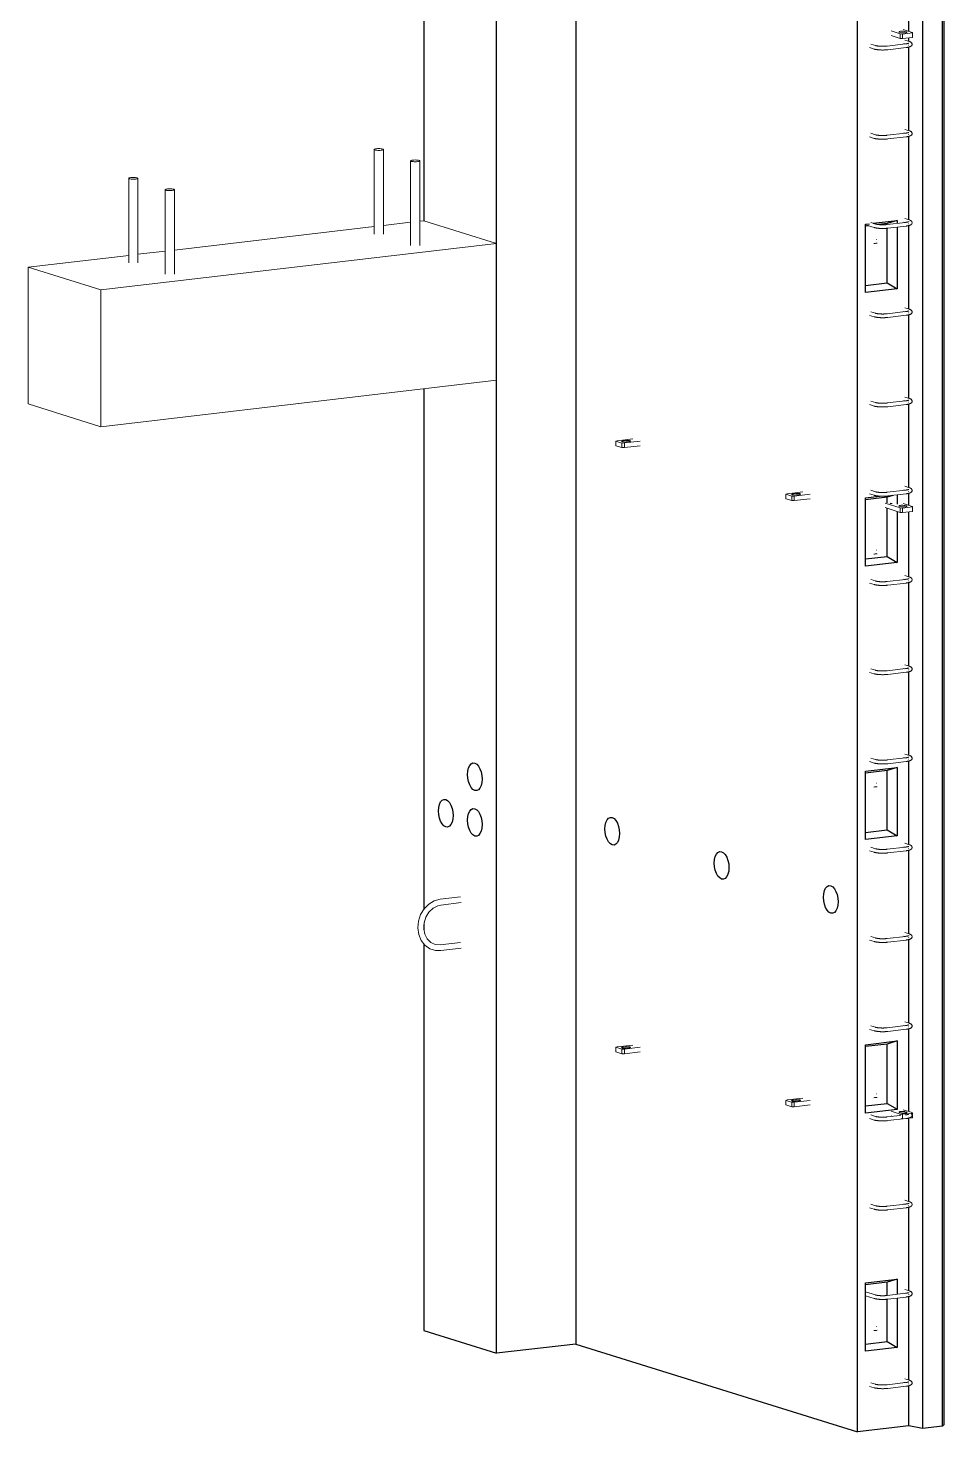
# Model space of a CAD drawing. Header units: millimetres. Extents: x -2992 to 7238, y -2699 to 18539.
# Drawn here: x 5266 to 7238, y -2699 to 324 of the extents above; entities that cross this region are included whole.
import ezdxf

# ---------------------------------------------------------------- set-up
doc = ezdxf.new("R2010")
doc.units = ezdxf.units.MM
for name, color, linetype, lineweight in [('A-GENM', 13, 'Continuous', 18), ('A-WALL', 113, 'Continuous', 25), ('S-BEAM', 12, 'Continuous', 18), ('S-RBAR', 171, 'Continuous', 18)]:
    doc.layers.add(name, color=color, linetype=linetype, lineweight=lineweight)

# ---------------------------------------------------------------- blocks, each defined once
blk = doc.blocks.new('Rebar Bar - Part 3166313199-431004-3D Ortho')
at = {"layer": 'S-RBAR'}
for p, q in [((19452.3, 2208.2), (19442.4, 2211.3)), ((19440, 2203.6), (19449.9, 2200.5))]:
    blk.add_line(p, q, dxfattribs=at)
blk = doc.blocks.new('Rebar Bar - Part 2227165887-431004-3D Ortho')
at = {"layer": 'S-RBAR'}
for points in [[(19452.3, 2208.2, 0), (19452.6, 2208.1, 0), (19453, 2208, 0), (19453.4, 2207.9, 0), (19453.8, 2207.8, 0), (19454.3, 2207.7, 0), (19454.8, 2207.6, 0), (19455.3, 2207.5, 0), (19455.9, 2207.4, 0), (19456.5, 2207.3, 0), (19457.1, 2207.2, 0), (19457.7, 2207.1, 0), (19458.3, 2207, 0), (19459, 2207, 0), (19459.6, 2206.9, 0), (19460.3, 2206.8, 0), (19461, 2206.8, 0), (19461.7, 2206.7, 0), (19462.5, 2206.7, 0), (19463.2, 2206.6, 0), (19463.9, 2206.6, 0), (19464.7, 2206.6, 0), (19465.4, 2206.6, 0), (19466.2, 2206.5, 0), (19467, 2206.5, 0), (19467.7, 2206.5, 0), (19468.5, 2206.5, 0), (19469.3, 2206.5, 0), (19470, 2206.5, 0), (19470.8, 2206.6, 0), (19471.6, 2206.6, 0), (19472.3, 2206.6, 0), (19473.1, 2206.6, 0), (19473.8, 2206.7, 0), (19474.5, 2206.7, 0), (19475.2, 2206.8, 0), (19475.9, 2206.8, 0), (19476.6, 2206.9, 0), (19477.3, 2207, 0), (19478, 2207, 0), (19478.1, 2207.1, 0)], [(19449.9, 2200.5, 0), (19450.4, 2200.4, 0), (19451, 2200.2, 0), (19451.5, 2200.1, 0), (19452.1, 2199.9, 0), (19452.7, 2199.8, 0), (19453.3, 2199.7, 0), (19454, 2199.6, 0), (19454.6, 2199.5, 0), (19455.3, 2199.4, 0), (19456, 2199.3, 0), (19456.7, 2199.2, 0), (19457.4, 2199.1, 0), (19458.1, 2199, 0), (19458.9, 2198.9, 0), (19459.6, 2198.9, 0), (19460.4, 2198.8, 0), (19461.2, 2198.7, 0), (19462, 2198.7, 0), (19462.8, 2198.7, 0), (19463.6, 2198.6, 0), (19464.4, 2198.6, 0), (19465.2, 2198.6, 0), (19466.1, 2198.5, 0), (19466.9, 2198.5, 0), (19467.7, 2198.5, 0), (19468.5, 2198.5, 0), (19469.4, 2198.5, 0), (19470.2, 2198.5, 0), (19471, 2198.6, 0), (19471.8, 2198.6, 0), (19472.7, 2198.6, 0), (19473.5, 2198.7, 0), (19474.3, 2198.7, 0), (19475.1, 2198.7, 0), (19475.9, 2198.8, 0), (19476.6, 2198.9, 0), (19477.4, 2198.9, 0), (19478.1, 2199, 0), (19478.9, 2199.1, 0), (19479.1, 2199.1, 0)]]:
    blk.add_polyline3d(points, dxfattribs=at)
blk = doc.blocks.new('Rebar Bar - Part 3241041724-431004-3D Ortho')
at = {"layer": 'S-RBAR'}
for p, q in [((19517.4, 2211.7), (19478.1, 2207.1)), ((19479.1, 2199.1), (19518.4, 2203.7))]:
    blk.add_line(p, q, dxfattribs=at)
blk = doc.blocks.new('Rebar Bar - Part 2227165887-V5-3D Ortho')
at = {"layer": 'S-RBAR'}
for points in [[(19524.5, 2021.1, 0), (19524.4, 2021, 0), (19524.3, 2021, 0), (19524.2, 2020.9, 0), (19524, 2020.8, 0), (19523.8, 2020.8, 0), (19523.5, 2020.7, 0), (19523.2, 2020.6, 0), (19522.8, 2020.5, 0), (19522.4, 2020.4, 0), (19522, 2020.3, 0), (19521.6, 2020.2, 0), (19521.1, 2020.1, 0), (19520.6, 2020, 0), (19520, 2019.9, 0), (19519.5, 2019.8, 0), (19518.9, 2019.7, 0), (19518.3, 2019.6, 0), (19517.7, 2019.5, 0), (19517.4, 2019.5, 0)], [(19525.7, 2024.6, 0), (19526.2, 2024.4, 0), (19526.7, 2024.3, 0), (19527.2, 2024.1, 0), (19527.6, 2023.9, 0), (19528.1, 2023.6, 0), (19528.5, 2023.4, 0), (19529, 2023.1, 0), (19529.5, 2022.8, 0), (19529.9, 2022.3, 0), (19530.4, 2021.8, 0), (19530.8, 2021.2, 0), (19531.2, 2020.4, 0), (19531.4, 2019.5, 0), (19531.4, 2018.5, 0), (19531.3, 2017.6, 0), (19531, 2016.7, 0), (19530.6, 2016, 0), (19530.1, 2015.5, 0), (19529.7, 2015, 0), (19529.2, 2014.6, 0), (19528.8, 2014.3, 0), (19528.3, 2014.1, 0), (19527.9, 2013.8, 0), (19527.4, 2013.6, 0), (19526.9, 2013.4, 0), (19526.5, 2013.2, 0), (19526, 2013, 0), (19525.4, 2012.9, 0), (19524.9, 2012.7, 0), (19524.4, 2012.6, 0), (19523.8, 2012.5, 0), (19523.2, 2012.3, 0), (19522.6, 2012.2, 0), (19522, 2012.1, 0), (19521.3, 2012, 0), (19520.7, 2011.9, 0), (19520, 2011.8, 0), (19519.3, 2011.7, 0), (19518.6, 2011.6, 0), (19518.4, 2011.5, 0)], [(19524.4, 2016.5, 0), (19524.3, 2016.6, 0), (19524.2, 2016.6, 0), (19524, 2016.7, 0)]]:
    blk.add_polyline3d(points, dxfattribs=at)
blk = doc.blocks.new('Rebar Bar - Part 3131074535-431004-3D Ortho')
at = {"layer": 'S-RBAR'}
for p, q in [((19513.4, 2212.2), (19515.8, 2211.5)), ((19525.7, 2216.8), (19515.8, 2219.9))]:
    blk.add_line(p, q, dxfattribs=at)
blk = doc.blocks.new('Rebar Bar - Part 3166313199-V9-3D Ortho')
at = {"layer": 'S-RBAR'}
for p, q in [((19433.2, -100.4), (19449.9, -105.6)), ((19452.3, -98), (19442.4, -94.9))]:
    blk.add_line(p, q, dxfattribs=at)
blk = doc.blocks.new('Rebar Bar - Part 2227165887-V4-3D Ortho')
at = {"layer": 'S-RBAR'}
for points in [[(19524.5, 2213.2, 0), (19524.4, 2213.2, 0), (19524.3, 2213.2, 0), (19524.2, 2213.1, 0), (19524, 2213, 0), (19523.8, 2212.9, 0), (19523.5, 2212.8, 0), (19523.2, 2212.7, 0), (19522.8, 2212.6, 0), (19522.4, 2212.5, 0), (19522, 2212.4, 0), (19521.6, 2212.3, 0), (19521.1, 2212.2, 0), (19520.6, 2212.1, 0), (19520, 2212, 0), (19519.5, 2211.9, 0), (19518.9, 2211.9, 0), (19518.3, 2211.8, 0), (19517.7, 2211.7, 0), (19517.4, 2211.7, 0)], [(19525.7, 2216.8, 0), (19526.2, 2216.6, 0), (19526.7, 2216.4, 0), (19527.2, 2216.3, 0), (19527.6, 2216, 0), (19528.1, 2215.8, 0), (19528.5, 2215.6, 0), (19529, 2215.3, 0), (19529.5, 2214.9, 0), (19529.9, 2214.5, 0), (19530.4, 2214, 0), (19530.8, 2213.4, 0), (19531.2, 2212.6, 0), (19531.4, 2211.7, 0), (19531.4, 2210.7, 0), (19531.3, 2209.8, 0), (19531, 2208.9, 0), (19530.6, 2208.2, 0), (19530.1, 2207.7, 0), (19529.7, 2207.2, 0), (19529.2, 2206.8, 0), (19528.8, 2206.5, 0), (19528.3, 2206.2, 0), (19527.9, 2206, 0), (19527.4, 2205.8, 0), (19526.9, 2205.6, 0), (19526.5, 2205.4, 0), (19526, 2205.2, 0), (19525.4, 2205.1, 0), (19524.9, 2204.9, 0), (19524.4, 2204.8, 0), (19523.8, 2204.6, 0), (19523.2, 2204.5, 0), (19522.6, 2204.4, 0), (19522, 2204.3, 0), (19521.3, 2204.1, 0), (19520.7, 2204, 0), (19520, 2203.9, 0), (19519.3, 2203.8, 0), (19518.6, 2203.8, 0), (19518.4, 2203.7, 0)], [(19524.4, 2208.7, 0), (19524.3, 2208.8, 0), (19524.2, 2208.8, 0), (19524, 2208.9, 0), (19523.9, 2208.9, 0)]]:
    blk.add_polyline3d(points, dxfattribs=at)
blk = doc.blocks.new('Rebar Bar - Part 3241041724-V10-3D Ortho')
at = {"layer": 'S-RBAR'}
for p, q in [((19505.7, -2017.6), (19478.1, -2020.9)), ((19479.1, -2028.8), (19518.4, -2024.2))]:
    blk.add_line(p, q, dxfattribs=at)
blk = doc.blocks.new('Rebar Bar - Part 2227165887-V11-3D Ortho')
at = {"layer": 'S-RBAR'}
for points in [[(19524.4, -2014.7, 0), (19524.3, -2014.8, 0), (19524.2, -2014.8, 0), (19524, -2014.9, 0), (19523.8, -2015, 0), (19523.5, -2015.1, 0), (19523.2, -2015.2, 0), (19522.8, -2015.3, 0), (19522.4, -2015.4, 0), (19522, -2015.5, 0), (19521.6, -2015.6, 0), (19521.1, -2015.7, 0), (19520.6, -2015.8, 0), (19520, -2015.9, 0), (19519.5, -2016, 0), (19518.9, -2016.1, 0), (19518.3, -2016.2, 0), (19517.7, -2016.2, 0), (19517.4, -2016.3, 0)], [(19529.5, -2013, 0), (19529.9, -2013.4, 0), (19530.4, -2013.9, 0), (19530.8, -2014.5, 0), (19531.2, -2015.3, 0), (19531.4, -2016.2, 0), (19531.4, -2017.2, 0), (19531.3, -2018.2, 0), (19531, -2019, 0), (19530.6, -2019.7, 0), (19530.1, -2020.3, 0), (19529.7, -2020.7, 0), (19529.2, -2021.1, 0), (19528.8, -2021.4, 0), (19528.3, -2021.7, 0), (19527.9, -2021.9, 0), (19527.4, -2022.2, 0), (19526.9, -2022.4, 0), (19526.5, -2022.5, 0), (19526, -2022.7, 0), (19525.4, -2022.9, 0), (19524.9, -2023, 0), (19524.4, -2023.2, 0), (19523.8, -2023.3, 0), (19523.2, -2023.4, 0), (19522.6, -2023.6, 0), (19522, -2023.7, 0), (19521.3, -2023.8, 0), (19520.7, -2023.9, 0), (19520, -2024, 0), (19519.3, -2024.1, 0), (19518.6, -2024.2, 0), (19518.4, -2024.2, 0)], [(19524.4, -2019.2, 0), (19524.3, -2019.2, 0), (19524.2, -2019.1, 0)]]:
    blk.add_polyline3d(points, dxfattribs=at)
blk = doc.blocks.new('Rebar Bar - Part 3166313199-V12-3D Ortho')
at = {"layer": 'S-RBAR'}
for p, q in [((19452.3, -2404.1), (19430.9, -2397.5)), ((19430.9, -2405.9), (19449.9, -2411.8))]:
    blk.add_line(p, q, dxfattribs=at)
blk = doc.blocks.new('Rebar Bar - Part 776176355-V13-3D Ortho')
at = {"layer": 'S-RBAR'}
blk.add_line((19455, 1039.3), (19455.3, 1039.3), dxfattribs=at)
blk.add_polyline3d([(19449.2, 1030.7, 0), (19450.6, 1030.8, 0), (19451.9, 1030.9, 0), (19453.3, 1031, 0), (19454.6, 1031.2, 0), (19455.9, 1031.3, 0), (19456.2, 1031.4, 0)], dxfattribs=at)
blk = doc.blocks.new('12_7Ø_ Lifting Insert_COLUMN - 12_9Ø Lifting insert-1653171-3D Ortho')
at = {"layer": 'A-GENM'}
for p, q in [((18558.8, -1546.7), (18514.9, -1551.9)), ((18516.4, -1564.5), (18560.3, -1559.3)), ((18558.8, -1644.9), (18514.9, -1650)), ((18516.4, -1662.7), (18560.3, -1657.5))]:
    blk.add_line(p, q, dxfattribs=at)
for points in [[(18514.9, -1551.9, 0), (18502.2, -1555.3, 0), (18490.4, -1562.3, 0), (18480.3, -1572.4, 0), (18472.7, -1585, 0), (18468, -1599.2, 0), (18466.7, -1613.9, 0), (18468.8, -1628.1, 0), (18474.1, -1640.8, 0), (18482.3, -1651.2, 0), (18492.8, -1658.6, 0), (18505, -1662.5, 0), (18516.4, -1662.7, 0)], [(18514.9, -1650, 0), (18504.4, -1649.4, 0), (18494.8, -1645.1, 0), (18487.2, -1637.6, 0), (18481.9, -1627.5, 0), (18479.5, -1615.6, 0), (18480.3, -1602.8, 0), (18484.2, -1590.4, 0), (18490.9, -1579.6, 0), (18499.7, -1571.2, 0), (18509.8, -1566, 0), (18516.4, -1564.5, 0)]]:
    blk.add_polyline3d(points, dxfattribs=at)
blk = doc.blocks.new('Rebar Bar - Part 1627387233-431004-3D Ortho')
at = {"layer": 'S-RBAR'}
for p, q in [((17922.7, -24.1), (17922.7, -206.3)), ((17942.7, -206.3), (17942.7, -24.1))]:
    blk.add_line(p, q, dxfattribs=at)
for points in [[(17941.2, -23.1, 0), (17939.5, -22.7, 0), (17937.4, -22.4, 0), (17935, -22.3, 0), (17932.4, -22.2, 0), (17929.8, -22.3, 0), (17927.4, -22.5, 0), (17925.4, -22.8, 0), (17923.9, -23.2, 0), (17922.9, -23.7, 0), (17922.7, -24.2, 0), (17923.1, -24.7, 0), (17924.1, -25.1, 0)], [(17924.1, -25.1, 0), (17925.8, -25.5, 0), (17927.9, -25.8, 0), (17930.3, -26, 0), (17932.9, -26, 0), (17935.5, -26, 0), (17937.9, -25.8, 0), (17939.9, -25.4, 0), (17941.5, -25, 0), (17942.4, -24.6, 0), (17942.7, -24.1, 0), (17942.2, -23.6, 0), (17941.2, -23.1, 0)]]:
    blk.add_polyline3d(points, dxfattribs=at)
blk = doc.blocks.new('Rebar Bar - Part 3213142585-431004-3D Ortho')
at = {"layer": 'S-RBAR'}
for p, q in [((18451.4, 38), (18451.4, -144.2)), ((18471.4, -144.2), (18471.4, 38))]:
    blk.add_line(p, q, dxfattribs=at)
for points in [[(18469.9, 39, 0), (18468.3, 39.4, 0), (18466.2, 39.7, 0), (18463.7, 39.8, 0), (18461.1, 39.9, 0), (18458.6, 39.8, 0), (18456.2, 39.6, 0), (18454.1, 39.3, 0), (18452.6, 38.9, 0), (18451.7, 38.4, 0), (18451.4, 37.9, 0), (18451.8, 37.4, 0), (18452.9, 37, 0)], [(18452.9, 37, 0), (18454.5, 36.6, 0), (18456.6, 36.3, 0), (18459.1, 36.1, 0), (18461.7, 36.1, 0), (18464.2, 36.1, 0), (18466.6, 36.4, 0), (18468.7, 36.7, 0), (18470.2, 37.1, 0), (18471.1, 37.5, 0), (18471.4, 38, 0), (18471, 38.5, 0), (18469.9, 39, 0)]]:
    blk.add_polyline3d(points, dxfattribs=at)
blk = doc.blocks.new('RR spread anchor face based - RR-SA-2_5-200-2134315-3D Ortho')
at = {"layer": 'A-GENM'}
for p, q in [((19262.1, -1984.2), (19259.2, -1985.1)), ((19259.2, -1985.1), (19272.2, -1989.2)), ((19259.2, -1994.9), (19259.2, -1985.1)), ((19272.2, -1999), (19259.2, -1994.9)), ((19296.2, -1980.2), (19262.1, -1984.2)), ((19272.2, -1989.2), (19277.8, -1989.1)), ((19272.2, -1999), (19272.2, -1989.2)), ((19275.3, -1984.5), (19280.4, -1983.9)), ((19277.8, -1989.1), (19311.9, -1985.1)), ((19277.8, -1989.1), (19277.8, -1998.9)), ((19311.9, -1994.9), (19277.8, -1998.9)), ((19287.7, -1986.2), (19282.6, -1986.8)), ((19277.8, -1998.9), (19272.2, -1999))]:
    blk.add_line(p, q, dxfattribs=at)
for points in [[(19282.6, -1986.8, 0), (19280.9, -1986.9, 0), (19279.1, -1987, 0), (19277.3, -1986.9, 0), (19275.6, -1986.8, 0), (19274.1, -1986.6, 0), (19272.9, -1986.3, 0), (19272.2, -1986, 0), (19271.9, -1985.7, 0)], [(19272.1, -1985.3, 0), (19272.8, -1985, 0), (19273.8, -1984.7, 0), (19275.3, -1984.5, 0)], [(19280.4, -1983.9, 0), (19282, -1983.7, 0), (19283.8, -1983.7, 0), (19285.7, -1983.7, 0), (19287.4, -1983.8, 0), (19288.8, -1984, 0), (19290, -1984.3, 0), (19290.7, -1984.6, 0), (19291, -1985, 0), (19290.8, -1985.3, 0), (19290.2, -1985.7, 0), (19289.1, -1985.9, 0), (19287.7, -1986.2, 0)]]:
    blk.add_polyline3d(points, dxfattribs=at)
blk = doc.blocks.new('RR spread anchor face based - RR-SA-2_5-250-1726823-3D Ortho')
at = {"layer": 'A-GENM'}
for p, q in [((19486.3, 317.8), (19505.9, 311.6)), ((19505.9, 301.8), (19486.3, 307.9)), ((19507.3, 314.2), (19504.1, 315.1)), ((19505.9, 311.6), (19510.7, 311.1)), ((19505.9, 301.8), (19505.9, 311.6)), ((19510.7, 311.1), (19532, 313.6)), ((19510.7, 311.1), (19510.7, 301.3)), ((19532, 303.8), (19510.7, 301.3)), ((19531.5, 314.6), (19511.9, 320.8)), ((19516.1, 316.5), (19519.2, 315.6)), ((19532, 313.6), (19531.5, 314.6)), ((19532, 313.6), (19532, 303.8)), ((19510.7, 301.3), (19505.9, 301.8))]:
    blk.add_line(p, q, dxfattribs=at)
for points in [[(19504.1, 315.1, 0), (19503.4, 315.4, 0), (19503.1, 315.8, 0)], [(19503.3, 316.1, 0), (19504, 316.5, 0), (19505, 316.8, 0), (19506.4, 317, 0), (19508.1, 317.1, 0), (19509.9, 317.2, 0), (19511.7, 317.1, 0), (19513.4, 317, 0), (19514.9, 316.8, 0), (19516.1, 316.5, 0)], [(19519.2, 315.6, 0), (19520, 315.2, 0), (19520.2, 314.9, 0), (19520.1, 314.5, 0), (19519.4, 314.2, 0), (19518.3, 313.9, 0), (19516.9, 313.7, 0), (19515.2, 313.6, 0), (19513.4, 313.5, 0), (19511.6, 313.5, 0), (19509.9, 313.7, 0), (19508.4, 313.9, 0), (19507.3, 314.2, 0)]]:
    blk.add_polyline3d(points, dxfattribs=at)
blk = doc.blocks.new('RR spread anchor face based - RR-SA-2_5-250-V15-3D Ortho')
at = {"layer": 'A-GENM'}
for p, q in [((19473.2, -698.9), (19505.9, -709.1)), ((19505.9, -718.9), (19473.2, -708.7)), ((19507.3, -706.6), (19504.1, -705.6)), ((19505.9, -709.1), (19510.7, -709.7)), ((19505.9, -718.9), (19505.9, -709.1)), ((19510.7, -719.5), (19505.9, -718.9)), ((19510.7, -709.7), (19532, -707.2)), ((19510.7, -709.7), (19510.7, -719.5)), ((19532, -717), (19510.7, -719.5)), ((19531.5, -706.1), (19511.9, -700)), ((19516.1, -704.2), (19519.2, -705.2)), ((19532, -707.2), (19531.5, -706.1)), ((19532, -707.2), (19532, -717))]:
    blk.add_line(p, q, dxfattribs=at)
for points in [[(19488.3, -700, 0), (19486.6, -699.8, 0), (19485.2, -699.6, 0), (19484, -699.4, 0)], [(19504.1, -705.6, 0), (19503.4, -705.3, 0), (19503.1, -705, 0)], [(19503.3, -704.6, 0), (19504, -704.3, 0), (19505, -704, 0), (19506.4, -703.8, 0), (19508.1, -703.7, 0), (19509.9, -703.6, 0), (19511.7, -703.6, 0), (19513.4, -703.8, 0), (19514.9, -704, 0), (19516.1, -704.2, 0)], [(19519.2, -705.2, 0), (19520, -705.5, 0), (19520.2, -705.9, 0), (19520.1, -706.2, 0), (19519.4, -706.6, 0), (19518.3, -706.8, 0), (19516.9, -707.1, 0), (19515.2, -707.2, 0), (19513.4, -707.3, 0), (19511.6, -707.2, 0), (19509.9, -707.1, 0), (19508.4, -706.9, 0), (19507.3, -706.6, 0)]]:
    blk.add_polyline3d(points, dxfattribs=at)
blk = doc.blocks.new('RR spread anchor face based - RR-SA-2_5-250-V16-3D Ortho')
at = {"layer": 'A-GENM'}
for p, q in [((19486.3, -2008.4), (19505.9, -2014.5)), ((19490.3, -2019.5), (19486.3, -2018.2)), ((19491.8, -2005.4), (19491.4, -2005.4)), ((19507.3, -2012), (19504.1, -2011)), ((19505.9, -2014.5), (19510.7, -2015.1)), ((19505.9, -2018.4), (19505.9, -2014.5)), ((19510.7, -2024.9), (19507.6, -2024.5)), ((19510.7, -2015.1), (19532, -2012.6)), ((19510.7, -2015.1), (19510.7, -2024.9)), ((19532, -2022.4), (19510.7, -2024.9)), ((19531.5, -2011.5), (19511.9, -2005.4)), ((19516.1, -2009.6), (19519.2, -2010.6)), ((19532, -2012.6), (19531.5, -2011.5)), ((19532, -2012.6), (19532, -2022.4))]:
    blk.add_line(p, q, dxfattribs=at)
for points in [[(19504.1, -2011, 0), (19503.4, -2010.7, 0), (19503.1, -2010.4, 0)], [(19503.3, -2010, 0), (19504, -2009.7, 0), (19505, -2009.4, 0), (19506.4, -2009.2, 0), (19508.1, -2009.1, 0), (19509.9, -2009, 0), (19511.7, -2009, 0), (19513.4, -2009.2, 0), (19514.9, -2009.4, 0), (19516.1, -2009.6, 0)], [(19519.2, -2010.6, 0), (19520, -2010.9, 0), (19520.2, -2011.3, 0), (19520.1, -2011.6, 0), (19519.4, -2012, 0), (19518.3, -2012.2, 0), (19516.9, -2012.5, 0), (19515.2, -2012.6, 0), (19513.4, -2012.7, 0), (19511.6, -2012.6, 0), (19509.9, -2012.5, 0), (19508.4, -2012.3, 0), (19507.3, -2012, 0)]]:
    blk.add_polyline3d(points, dxfattribs=at)

msp = doc.modelspace()

# ---------------------------------------------------------------- linework, layer by layer
at = {"layer": 'A-WALL'}
for p, q in [((7192.5, 2269.9), (7192.5, -2691.6)), ((7235.1, -2686.6), (7235.1, 2274.9)), ((7238.4, 2268.2), (7238.4, -2683.9)), ((6275.1, -2529.8), (6275.1, 1823.2)), ((6445.6, 1789.6), (6445.6, -2509.8)), ((7052.3, -2699.1), (7052.3, 1664.6)), ((6118.2, 898.5), (6118.2, -90.7)), ((7163.1, 316.8), (7163.1, 475.3)), ((7163.1, 295.3), (7163.1, 302.9)), ((7163.1, 103.1), (7163.1, 283.2)), ((7163.1, -89.1), (7163.1, 91)), ((7086, -96.5), (7137.5, -90.5)), ((7137.5, -90.5), (7115.9, -97.2)), ((7137.5, -90.5), (7137.5, -96.7)), ((7069.3, -98.5), (7078, -97.5)), ((7069.3, -245.8), (7069.3, -98.5)), ((7076.4, -101.9), (7069.3, -102.7)), ((7115.9, -97.2), (7098.4, -99.3)), ((7115.9, -99.2), (7115.9, -97.2)), ((7115.9, -224.8), (7115.9, -107.1)), ((7137.5, -104.7), (7137.5, -237.7)), ((7163.1, -281.2), (7163.1, -101.2)), ((7069.3, -230.3), (7115.9, -224.8)), ((7137.5, -237.8), (7069.3, -245.8)), ((7115.9, -224.8), (7137.5, -237.7)), ((7163.1, -473.4), (7163.1, -293.4)), ((6118.2, -452.7), (6118.2, -1573.9)), ((7163.1, -665.6), (7163.1, -485.5)), ((7069.3, -687.4), (7099.7, -683.8)), ((7115.9, -686.2), (7069.3, -691.6)), ((7069.3, -834.7), (7069.3, -687.4)), ((7128.2, -682.3), (7115.9, -686.2)), ((7115.9, -698.4), (7115.9, -686.2)), ((7137.5, -681.2), (7137.5, -701.5)), ((7163.1, -704), (7163.1, -677.7)), ((7115.9, -813.7), (7115.9, -710.1)), ((7137.5, -716.8), (7137.5, -826.6)), ((7163.1, -857.8), (7163.1, -717.9)), ((7069.3, -819.2), (7115.9, -813.7)), ((7115.9, -813.7), (7137.5, -826.6)), ((7137.5, -826.7), (7069.3, -834.7)), ((7163.1, -1050), (7163.1, -869.9)), ((7163.1, -1242.1), (7163.1, -1062.1)), ((7069.3, -1276.3), (7137.5, -1268.3)), ((7137.5, -1268.3), (7115.9, -1275.1)), ((7137.5, -1268.3), (7137.5, -1415.6)), ((7163.1, -1434.3), (7163.1, -1254.3)), ((7115.9, -1275.1), (7069.3, -1280.5)), ((7069.3, -1423.6), (7069.3, -1276.3)), ((7115.9, -1402.7), (7115.9, -1275.1)), ((7069.3, -1408.1), (7115.9, -1402.7)), ((7137.5, -1415.6), (7069.3, -1423.6)), ((7115.9, -1402.7), (7137.5, -1415.5)), ((7163.1, -1626.5), (7163.1, -1446.4)), ((6118.2, -1606.1), (6118.2, -1618.1)), ((6118.2, -1648.3), (6118.2, -2480.9)), ((7163.1, -1818.7), (7163.1, -1638.6)), ((7163.1, -2009.4), (7163.1, -1830.8)), ((7069.3, -1865.2), (7137.5, -1857.2)), ((7115.9, -1864), (7069.3, -1869.4)), ((7069.3, -2012.5), (7069.3, -1865.2)), ((7137.5, -1857.2), (7115.9, -1864)), ((7115.9, -1991.6), (7115.9, -1864)), ((7137.5, -1857.2), (7137.5, -2004.5)), ((7069.3, -1997), (7115.9, -1991.6)), ((7115.9, -1991.6), (7137.5, -2004.4)), ((7137.5, -2004.5), (7069.3, -2012.5)), ((7163.1, -2203), (7163.1, -2023.3)), ((7163.1, -2395.2), (7163.1, -2215.2)), ((7069.3, -2378.1), (7137.5, -2370)), ((7115.9, -2376.8), (7069.3, -2382.3)), ((7069.3, -2525.3), (7069.3, -2378.1)), ((7137.5, -2370.1), (7115.9, -2376.8)), ((7115.9, -2405.4), (7115.9, -2376.8)), ((7137.5, -2370.1), (7137.5, -2402.6)), ((7115.9, -2504.4), (7115.9, -2413.2)), ((7137.5, -2410.8), (7137.5, -2517.3)), ((7163.1, -2587.4), (7163.1, -2407.3)), ((6118.2, -2480.9), (6275.1, -2529.8)), ((7069.3, -2509.9), (7115.9, -2504.4)), ((7115.9, -2504.4), (7137.5, -2517.3)), ((6445.6, -2509.8), (6275.1, -2529.8)), ((6445.6, -2509.8), (7052.3, -2699.1)), ((7137.5, -2517.3), (7069.3, -2525.3)), ((7163.1, -2686.1), (7163.1, -2599.5)), ((7163.1, -2686.1), (7052.3, -2699.1)), ((7192.5, -2691.6), (7163.1, -2686.1)), ((7235.1, -2686.6), (7192.5, -2691.6)), ((7238.4, -2683.9), (7235.1, -2686.6))]:
    msp.add_line(p, q, dxfattribs=at)
for points in [[(6228.1, -1317.7, 0), (6224.1, -1315.5, 0), (6220.3, -1311.3, 0), (6217, -1305.6, 0), (6214.5, -1298.8, 0), (6213, -1291.2, 0), (6212.4, -1283.4, 0), (6213, -1275.9, 0), (6214.5, -1269.3, 0), (6217, -1264, 0), (6220.3, -1260.3, 0), (6224.1, -1258.6, 0), (6228.1, -1258.8, 0)], [(6228.1, -1258.8, 0), (6232.2, -1261.1, 0), (6236, -1265.2, 0), (6239.2, -1270.9, 0), (6241.7, -1277.8, 0), (6243.3, -1285.4, 0), (6243.8, -1293.2, 0), (6243.3, -1300.6, 0), (6241.7, -1307.2, 0), (6239.2, -1312.6, 0), (6236, -1316.2, 0), (6232.2, -1318, 0), (6228.1, -1317.7, 0)], [(6165.4, -1396.3, 0), (6161.3, -1394, 0), (6157.5, -1389.9, 0), (6154.3, -1384.2, 0), (6151.8, -1377.3, 0), (6150.2, -1369.7, 0), (6149.7, -1362, 0), (6150.2, -1354.5, 0), (6151.8, -1347.9, 0), (6154.3, -1342.6, 0), (6157.5, -1338.9, 0), (6161.3, -1337.1, 0), (6165.4, -1337.4, 0)], [(6165.4, -1337.4, 0), (6169.4, -1339.7, 0), (6173.2, -1343.8, 0), (6176.5, -1349.5, 0), (6179, -1356.4, 0), (6180.5, -1364, 0), (6181.1, -1371.7, 0), (6180.5, -1379.2, 0), (6179, -1385.8, 0), (6176.5, -1391.1, 0), (6173.2, -1394.8, 0), (6169.4, -1396.6, 0), (6165.4, -1396.3, 0)], [(6228.1, -1415.9, 0), (6224.1, -1413.6, 0), (6220.3, -1409.5, 0), (6217, -1403.8, 0), (6214.5, -1396.9, 0), (6213, -1389.3, 0), (6212.4, -1381.5, 0), (6213, -1374.1, 0), (6214.5, -1367.5, 0), (6217, -1362.2, 0), (6220.3, -1358.5, 0), (6224.1, -1356.7, 0), (6228.1, -1357, 0)], [(6228.1, -1357, 0), (6232.2, -1359.3, 0), (6236, -1363.4, 0), (6239.2, -1369.1, 0), (6241.7, -1376, 0), (6243.3, -1383.5, 0), (6243.8, -1391.3, 0), (6243.3, -1398.8, 0), (6241.7, -1405.4, 0), (6239.2, -1410.7, 0), (6236, -1414.4, 0), (6232.2, -1416.1, 0), (6228.1, -1415.9, 0)], [(6524, -1435, 0), (6520, -1432.7, 0), (6516.2, -1428.6, 0), (6512.9, -1422.9, 0), (6510.4, -1416, 0), (6508.9, -1408.4, 0), (6508.3, -1400.6, 0), (6508.9, -1393.2, 0), (6510.4, -1386.6, 0), (6512.9, -1381.3, 0), (6516.2, -1377.6, 0), (6520, -1375.8, 0), (6524, -1376.1, 0)], [(6524, -1376.1, 0), (6528.1, -1378.4, 0), (6531.9, -1382.5, 0), (6535.1, -1388.2, 0), (6537.6, -1395.1, 0), (6539.2, -1402.6, 0), (6539.7, -1410.4, 0), (6539.2, -1417.9, 0), (6537.6, -1424.5, 0), (6535.1, -1429.8, 0), (6531.9, -1433.5, 0), (6528.1, -1435.2, 0), (6524, -1435, 0)], [(6759.6, -1508.5, 0), (6755.5, -1506.2, 0), (6751.8, -1502.1, 0), (6748.5, -1496.4, 0), (6746, -1489.5, 0), (6744.4, -1481.9, 0), (6743.9, -1474.1, 0), (6744.4, -1466.7, 0), (6746, -1460.1, 0), (6748.5, -1454.8, 0), (6751.8, -1451.1, 0), (6755.5, -1449.3, 0), (6759.6, -1449.6, 0)], [(6759.6, -1449.6, 0), (6763.7, -1451.9, 0), (6767.4, -1456, 0), (6770.7, -1461.7, 0), (6773.2, -1468.6, 0), (6774.8, -1476.1, 0), (6775.3, -1483.9, 0), (6774.8, -1491.4, 0), (6773.2, -1498, 0), (6770.7, -1503.3, 0), (6767.4, -1507, 0), (6763.7, -1508.7, 0), (6759.6, -1508.5, 0)], [(6994.7, -1581.8, 0), (6990.7, -1579.6, 0), (6986.9, -1575.4, 0), (6983.6, -1569.8, 0), (6981.2, -1562.9, 0), (6979.6, -1555.3, 0), (6979, -1547.5, 0), (6979.6, -1540, 0), (6981.2, -1533.4, 0), (6983.6, -1528.1, 0), (6986.9, -1524.4, 0), (6990.7, -1522.7, 0), (6994.7, -1522.9, 0)], [(6994.7, -1522.9, 0), (6998.8, -1525.2, 0), (7002.6, -1529.3, 0), (7005.8, -1535, 0), (7008.3, -1541.9, 0), (7009.9, -1549.5, 0), (7010.4, -1557.3, 0), (7009.9, -1564.7, 0), (7008.3, -1571.4, 0), (7005.8, -1576.7, 0), (7002.6, -1580.3, 0), (6998.8, -1582.1, 0), (6994.7, -1581.8, 0)]]:
    msp.add_polyline3d(points, dxfattribs=at)
at = {"layer": 'S-BEAM'}
for p, q in [((5581, -154), (6011.2, -103.5)), ((6031.2, -101.1), (6089.8, -94.2)), ((6109.8, -91.9), (6118.2, -90.9)), ((6275.1, -139.8), (6118.2, -90.9)), ((6275.1, -139.8), (5422.8, -240)), ((6275.1, -434.3), (6275.1, -139.8)), ((5265.9, -191), (5482.6, -165.6)), ((5502.6, -163.2), (5561, -156.3)), ((5265.9, -485.5), (5265.9, -191)), ((5265.9, -191), (5422.8, -240)), ((5422.8, -240), (5422.8, -534.4)), ((5422.8, -534.4), (6275.1, -434.3)), ((5422.8, -534.4), (5265.9, -485.5))]:
    msp.add_line(p, q, dxfattribs=at)

# ---------------------------------------------------------------- block references
at = {"layer": 'A-GENM'}
for name, p in [('RR spread anchor face based - RR-SA-2_5-250-1726823-3D Ortho', (-12361.6, 0)), ('RR spread anchor face based - RR-SA-2_5-200-2134315-3D Ortho', (-12727.7, 1419.6)), ('RR spread anchor face based - RR-SA-2_5-200-2134315-3D Ortho', (-12361.6, 1305.4)), ('RR spread anchor face based - RR-SA-2_5-250-V15-3D Ortho', (-12361.6, 0)), ('12_7Ø_ Lifting Insert_COLUMN - 12_9Ø Lifting insert-1653171-3D Ortho', (-12361.6, 0)), ('RR spread anchor face based - RR-SA-2_5-200-2134315-3D Ortho', (-12727.7, 114.2)), ('RR spread anchor face based - RR-SA-2_5-200-2134315-3D Ortho', (-12361.6, 0)), ('RR spread anchor face based - RR-SA-2_5-250-V16-3D Ortho', (-12361.6, 0))]:
    msp.add_blockref(name, p, dxfattribs=at)
at = {"layer": 'S-RBAR'}
for name, p in [('Rebar Bar - Part 3166313199-431004-3D Ortho', (-12361.6, -1921.8)), ('Rebar Bar - Part 2227165887-431004-3D Ortho', (-12361.6, -1921.8)), ('Rebar Bar - Part 3241041724-431004-3D Ortho', (-12361.6, -1921.8)), ('Rebar Bar - Part 3131074535-431004-3D Ortho', (-12361.6, -1921.8)), ('Rebar Bar - Part 2227165887-V5-3D Ortho', (-12361.6, -1729.6)), ('Rebar Bar - Part 3166313199-431004-3D Ortho', (-12361.6, -2114)), ('Rebar Bar - Part 2227165887-431004-3D Ortho', (-12361.6, -2114)), ('Rebar Bar - Part 3241041724-431004-3D Ortho', (-12361.6, -2114)), ('Rebar Bar - Part 3131074535-431004-3D Ortho', (-12361.6, -2114)), ('Rebar Bar - Part 2227165887-V5-3D Ortho', (-12361.6, -1921.8)), ('Rebar Bar - Part 3213142585-431004-3D Ortho', (-12440.2, 24.5)), ('Rebar Bar - Part 3213142585-431004-3D Ortho', (-12361.6, 0)), ('Rebar Bar - Part 1627387233-431004-3D Ortho', (-12440.1, 24.5)), ('Rebar Bar - Part 1627387233-431004-3D Ortho', (-12361.6, 0)), ('Rebar Bar - Part 3131074535-431004-3D Ortho', (-12361.6, -2306.1)), ('Rebar Bar - Part 2227165887-V5-3D Ortho', (-12361.6, -2114)), ('Rebar Bar - Part 3166313199-V9-3D Ortho', (-12361.6, 0)), ('Rebar Bar - Part 2227165887-431004-3D Ortho', (-12361.6, -2306.1)), ('Rebar Bar - Part 3241041724-431004-3D Ortho', (-12361.6, -2306.1)), ('Rebar Bar - Part 776176355-V13-3D Ortho', (-12361.6, -1170.5)), ('Rebar Bar - Part 3166313199-431004-3D Ortho', (-12361.6, -2498.3)), ('Rebar Bar - Part 2227165887-431004-3D Ortho', (-12361.6, -2498.3)), ('Rebar Bar - Part 3241041724-431004-3D Ortho', (-12361.6, -2498.3)), ('Rebar Bar - Part 3131074535-431004-3D Ortho', (-12361.6, -2498.3)), ('Rebar Bar - Part 2227165887-V4-3D Ortho', (-12361.6, -2498.3)), ('Rebar Bar - Part 3166313199-431004-3D Ortho', (-12361.6, -2690.5)), ('Rebar Bar - Part 2227165887-431004-3D Ortho', (-12361.6, -2690.5)), ('Rebar Bar - Part 3241041724-431004-3D Ortho', (-12361.6, -2690.5)), ('Rebar Bar - Part 3131074535-431004-3D Ortho', (-12361.6, -2690.5)), ('Rebar Bar - Part 2227165887-V5-3D Ortho', (-12361.6, -2498.3)), ('Rebar Bar - Part 3131074535-431004-3D Ortho', (-12361.6, -2882.7)), ('Rebar Bar - Part 3166313199-431004-3D Ortho', (-12361.6, -2882.7)), ('Rebar Bar - Part 2227165887-431004-3D Ortho', (-12361.6, -2882.7)), ('Rebar Bar - Part 3241041724-431004-3D Ortho', (-12361.6, -2882.7)), ('Rebar Bar - Part 2227165887-V5-3D Ortho', (-12361.6, -2690.5)), ('Rebar Bar - Part 776176355-V13-3D Ortho', (-12361.6, -1839.4)), ('Rebar Bar - Part 3166313199-431004-3D Ortho', (-12361.6, -3074.9)), ('Rebar Bar - Part 2227165887-431004-3D Ortho', (-12361.6, -3074.9)), ('Rebar Bar - Part 3241041724-431004-3D Ortho', (-12361.6, -3074.9)), ('Rebar Bar - Part 3131074535-431004-3D Ortho', (-12361.6, -3074.9)), ('Rebar Bar - Part 2227165887-V5-3D Ortho', (-12361.6, -2882.7)), ('Rebar Bar - Part 3166313199-431004-3D Ortho', (-12361.6, -3267)), ('Rebar Bar - Part 3241041724-431004-3D Ortho', (-12361.6, -3267)), ('Rebar Bar - Part 3131074535-431004-3D Ortho', (-12361.6, -3267)), ('Rebar Bar - Part 2227165887-V5-3D Ortho', (-12361.6, -3074.9)), ('Rebar Bar - Part 2227165887-431004-3D Ortho', (-12361.6, -3267)), ('Rebar Bar - Part 3131074535-431004-3D Ortho', (-12361.6, -3459.2)), ('Rebar Bar - Part 3166313199-431004-3D Ortho', (-12361.6, -3459.2)), ('Rebar Bar - Part 2227165887-431004-3D Ortho', (-12361.6, -3459.2)), ('Rebar Bar - Part 3241041724-431004-3D Ortho', (-12361.6, -3459.2)), ('Rebar Bar - Part 2227165887-V5-3D Ortho', (-12361.6, -3267)), ('Rebar Bar - Part 776176355-V13-3D Ortho', (-12361.6, -2341.1)), ('Rebar Bar - Part 3166313199-431004-3D Ortho', (-12361.6, -3651.4)), ('Rebar Bar - Part 2227165887-431004-3D Ortho', (-12361.6, -3651.4)), ('Rebar Bar - Part 3241041724-431004-3D Ortho', (-12361.6, -3651.4)), ('Rebar Bar - Part 3131074535-431004-3D Ortho', (-12361.6, -3651.4)), ('Rebar Bar - Part 2227165887-V5-3D Ortho', (-12361.6, -3459.2)), ('Rebar Bar - Part 3166313199-431004-3D Ortho', (-12361.6, -3843.6)), ('Rebar Bar - Part 3241041724-431004-3D Ortho', (-12361.6, -3843.6)), ('Rebar Bar - Part 3131074535-431004-3D Ortho', (-12361.6, -3843.6)), ('Rebar Bar - Part 2227165887-V5-3D Ortho', (-12361.6, -3651.4)), ('Rebar Bar - Part 2227165887-431004-3D Ortho', (-12361.6, -3843.6)), ('Rebar Bar - Part 3166313199-431004-3D Ortho', (-12361.6, -4035.8)), ('Rebar Bar - Part 2227165887-431004-3D Ortho', (-12361.6, -4035.8)), ('Rebar Bar - Part 3241041724-431004-3D Ortho', (-12361.6, -4035.8)), ('Rebar Bar - Part 3131074535-431004-3D Ortho', (-12361.6, -4035.8)), ('Rebar Bar - Part 2227165887-V5-3D Ortho', (-12361.6, -3843.6)), ('Rebar Bar - Part 776176355-V13-3D Ortho', (-12361.6, -3010)), ('Rebar Bar - Part 3166313199-431004-3D Ortho', (-12361.6, -4227.9)), ('Rebar Bar - Part 2227165887-431004-3D Ortho', (-12361.6, -4227.9)), ('Rebar Bar - Part 3241041724-V10-3D Ortho', (-12361.6, 0)), ('Rebar Bar - Part 2227165887-V11-3D Ortho', (-12361.6, 0)), ('Rebar Bar - Part 3131074535-431004-3D Ortho', (-12361.6, -4420.1)), ('Rebar Bar - Part 2227165887-V5-3D Ortho', (-12361.6, -4227.9)), ('Rebar Bar - Part 3166313199-431004-3D Ortho', (-12361.6, -4420.1)), ('Rebar Bar - Part 2227165887-431004-3D Ortho', (-12361.6, -4420.1)), ('Rebar Bar - Part 3241041724-431004-3D Ortho', (-12361.6, -4420.1)), ('Rebar Bar - Part 3166313199-V12-3D Ortho', (-12361.6, 0)), ('Rebar Bar - Part 2227165887-431004-3D Ortho', (-12361.6, -4612.3)), ('Rebar Bar - Part 3241041724-431004-3D Ortho', (-12361.6, -4612.3)), ('Rebar Bar - Part 3131074535-431004-3D Ortho', (-12361.6, -4612.3)), ('Rebar Bar - Part 2227165887-V5-3D Ortho', (-12361.6, -4420.1)), ('Rebar Bar - Part 776176355-V13-3D Ortho', (-12361.6, -3511.6)), ('Rebar Bar - Part 3166313199-431004-3D Ortho', (-12361.6, -4804.5)), ('Rebar Bar - Part 2227165887-431004-3D Ortho', (-12361.6, -4804.5)), ('Rebar Bar - Part 3241041724-431004-3D Ortho', (-12361.6, -4804.5)), ('Rebar Bar - Part 3131074535-431004-3D Ortho', (-12361.6, -4804.5)), ('Rebar Bar - Part 2227165887-V5-3D Ortho', (-12361.6, -4612.3))]:
    msp.add_blockref(name, p, dxfattribs=at)

doc.saveas('drawing.dxf')
